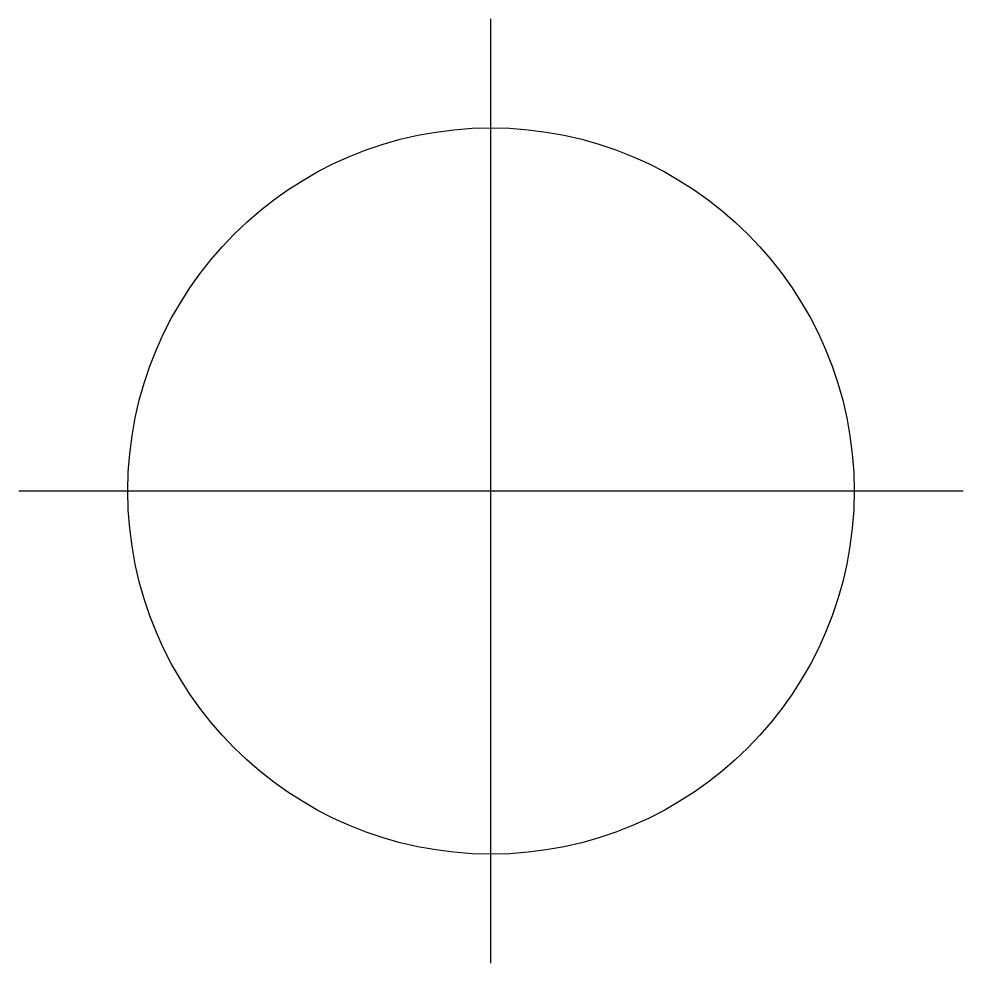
# Model space of a CAD drawing. Header units: inches. Extents: x -0.6 to 27.8, y -27.8 to 0.6.
# Drawn here: x -0.65 to 0.65, y -0.65 to 0.65 of the extents above.
import ezdxf

# ---------------------------------------------------------------- set-up
doc = ezdxf.new("R2010")
doc.units = ezdxf.units.IN
doc.header["$MEASUREMENT"] = 0
doc.layers.add('Position Node', color=1, linetype='Continuous')

msp = doc.modelspace()

# ---------------------------------------------------------------- linework, layer by layer
at = {"layer": 'Position Node'}
for p, q in [((0, -0.65), (0, 0.65)), ((0, -0.65, 27.7168), (0, 0.65, 27.7168)), ((-0.65, 0), (0.65, 0)), ((-0.65, 0, 27.7168), (0.65, 0, 27.7168))]:
    msp.add_line(p, q, dxfattribs=at)
for centre in [(0, 0), (0, 0, 27.7168)]:
    msp.add_circle(centre, 0.5, dxfattribs=at)

doc.saveas('drawing.dxf')
